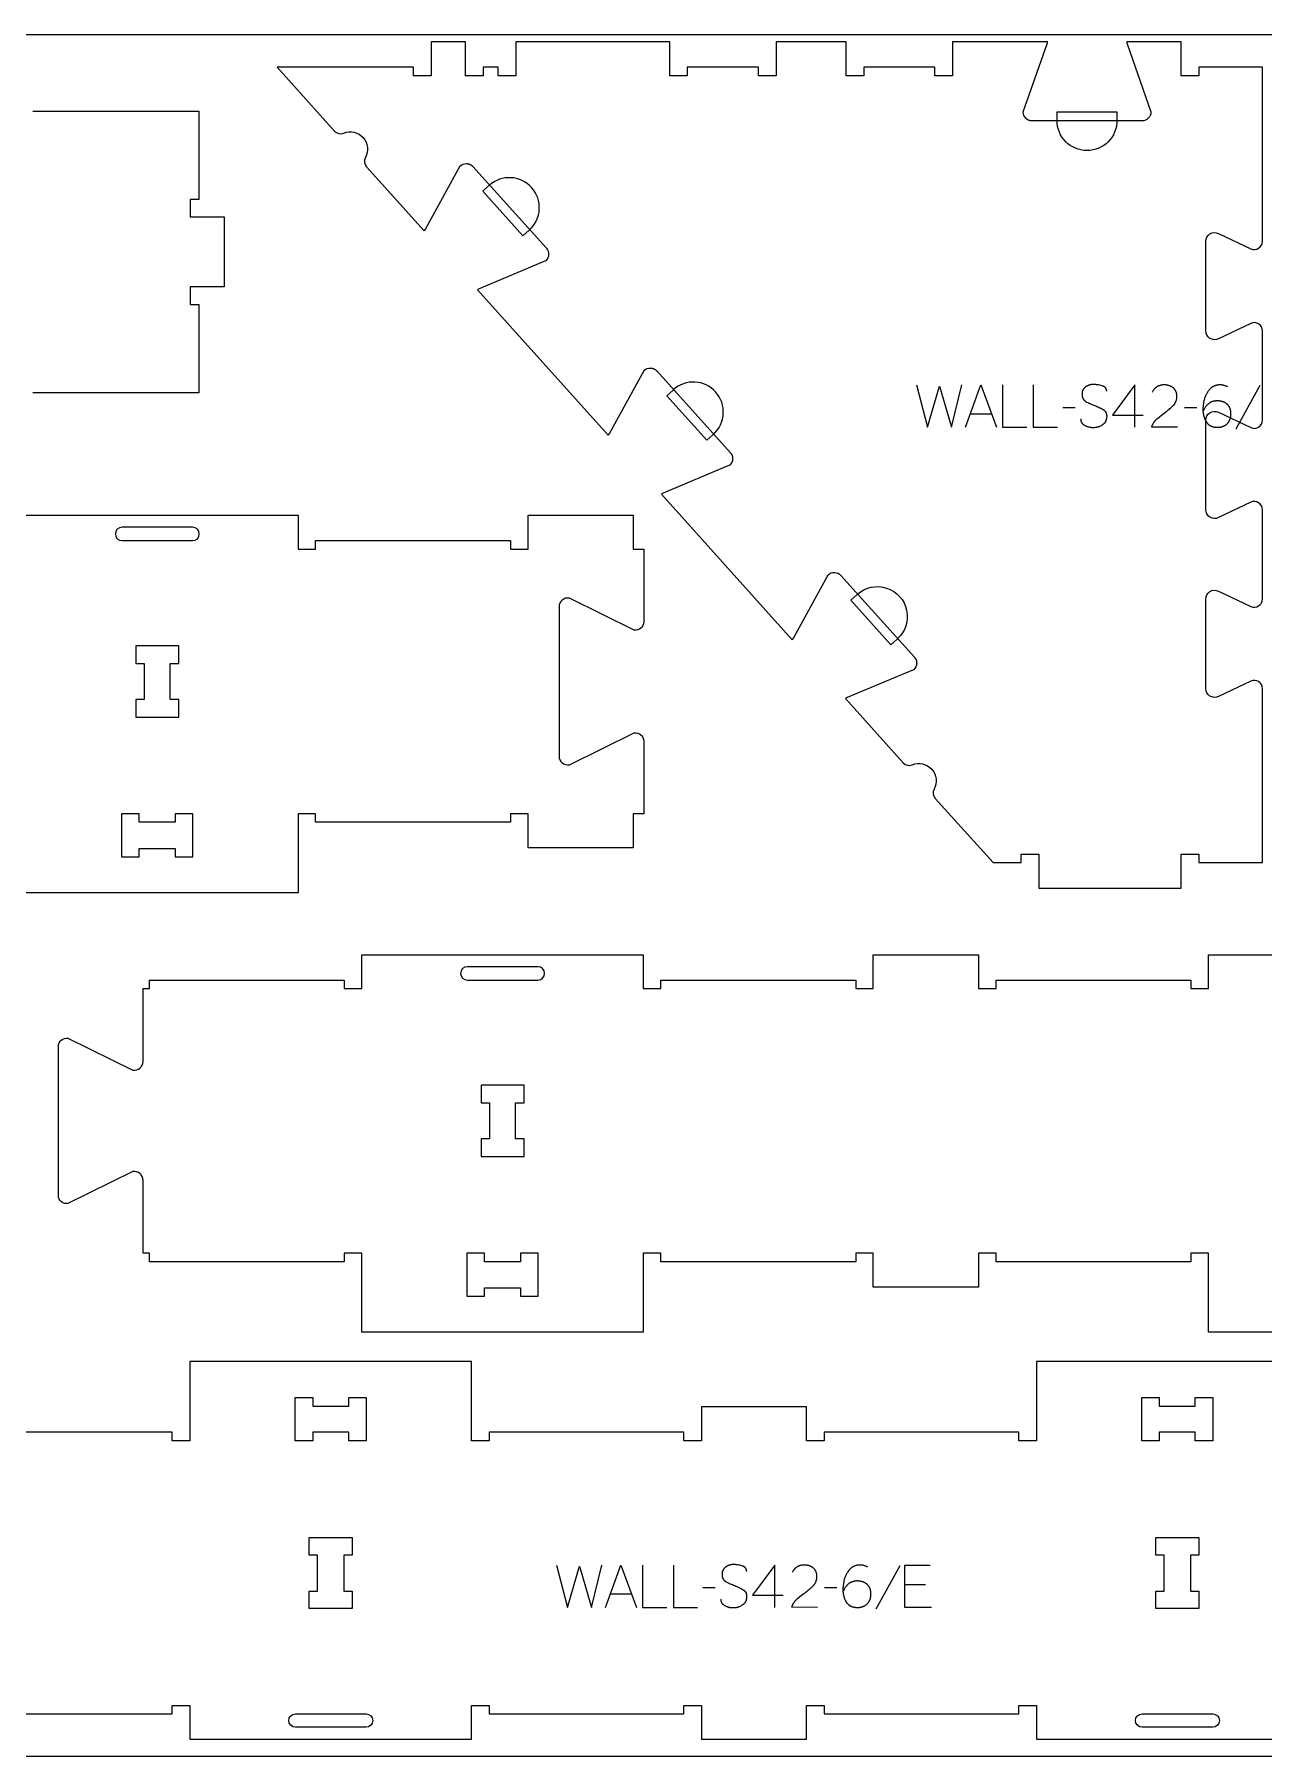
# Model space of a CAD drawing. Extents: x 0 to 4485, y 0 to 10771.
# Drawn here: x 833 to 1704, y 4349 to 5569 of the extents above; entities that cross this region are included whole.
import ezdxf

# ---------------------------------------------------------------- set-up
doc = ezdxf.new("R2010")
doc.units = 0
for name, color, linetype in [('0_SHEET_SPRUCEPLY_2440X122', 1, 'CONTINUOUS'), ('1_ANYTOOL_1MMDEEP_LABELS_S', 2, 'CONTINUOUS'), ('3_ANYTOOL_CUTTHROUGH_INSID', 4, 'CONTINUOUS'), ('4_ANYTOOL_CUTTHROUGH_OUTSI', 5, 'CONTINUOUS'), ('5_ANYTOOL_HALF_MILL_9MM_IN', 3, 'CONTINUOUS')]:
    doc.layers.add(name, color=color, linetype=linetype)

msp = doc.modelspace()

# ---------------------------------------------------------------- linework, layer by layer
at = {"layer": '0_SHEET_SPRUCEPLY_2440X122'}
msp.add_lwpolyline([(2737.9, 5569.4), (2737.9, 4349.4), (297.9, 4349.4), (297.9, 5569.4)], close=True, dxfattribs=at)
at = {"layer": '1_ANYTOOL_1MMDEEP_LABELS_S', "color": 2}
for points in [[(1458.5, 5321.1), (1466.2, 5291.1), (1474.7, 5320.2), (1483.2, 5291.1), (1490.7, 5321.1)], [(1493.2, 5291.1), (1504.1, 5321.1), (1515.2, 5291.1)], [(1519.5, 5321.1), (1519.5, 5291.1), (1536.6, 5291.1)], [(1541.3, 5321.1), (1541.3, 5291.1), (1558.4, 5291.1)], [(1593.3, 5316.6), (1593.3, 5316.7), (1593.3, 5316.8), (1593.3, 5316.9), (1593.3, 5317), (1593.2, 5317.1), (1593.2, 5317.2), (1593.2, 5317.3), (1593.2, 5317.4), (1593.2, 5317.4), (1593.2, 5317.5), (1593.2, 5317.6), (1593.1, 5317.7), (1593.1, 5317.8), (1593.1, 5317.9), (1593.1, 5317.9), (1593, 5318), (1593, 5318.1), (1593, 5318.2), (1593, 5318.2), (1592.9, 5318.3), (1592.9, 5318.4), (1592.8, 5318.5), (1592.8, 5318.5), (1592.8, 5318.6), (1592.7, 5318.7), (1592.7, 5318.7), (1592.6, 5318.8), (1592.6, 5318.9), (1592.6, 5318.9), (1592.5, 5319), (1592.5, 5319.1), (1592.4, 5319.1), (1592.3, 5319.2), (1592.3, 5319.3), (1592.2, 5319.3), (1592.2, 5319.4), (1592.1, 5319.4), (1592.1, 5319.5), (1592, 5319.5), (1591.9, 5319.6), (1591.9, 5319.6), (1591.8, 5319.7), (1591.7, 5319.7), (1591.7, 5319.8), (1591.6, 5319.8), (1591.5, 5319.9), (1591.4, 5319.9), (1591.4, 5320), (1591.3, 5320), (1591.2, 5320.1), (1591.1, 5320.1), (1590.9, 5320.2), (1590.8, 5320.3), (1590.6, 5320.3), (1590.4, 5320.4), (1590.2, 5320.5), (1590, 5320.5), (1589.2, 5320.8), (1588.4, 5320.9), (1587.6, 5321.1), (1586.8, 5321.2), (1586.4, 5321.3), (1586.1, 5321.3), (1585.7, 5321.4), (1585.3, 5321.4), (1585, 5321.4), (1584.6, 5321.5), (1584.2, 5321.5), (1583.9, 5321.5), (1583.7, 5321.5), (1583.5, 5321.5), (1583.3, 5321.5), (1583.1, 5321.5), (1582.9, 5321.4), (1582.7, 5321.4), (1582.5, 5321.4), (1582.4, 5321.4), (1582.2, 5321.3), (1582, 5321.3), (1581.8, 5321.3), (1581.6, 5321.2), (1581.5, 5321.2), (1581.3, 5321.1), (1581.1, 5321.1), (1580.9, 5321), (1580.7, 5321), (1580.6, 5320.9), (1580.4, 5320.8), (1580.2, 5320.8), (1580.1, 5320.7), (1579.9, 5320.6), (1579.7, 5320.5), (1579.6, 5320.5), (1579.4, 5320.4), (1579.2, 5320.3), (1579.1, 5320.2), (1578.9, 5320.1), (1578.7, 5320), (1578.6, 5319.9), (1578.4, 5319.8), (1578.3, 5319.7), (1578.1, 5319.5), (1578, 5319.4), (1577.8, 5319.3), (1577.7, 5319.2), (1577.6, 5319.1), (1577.4, 5318.9), (1577.3, 5318.8), (1577.2, 5318.6), (1577.1, 5318.5), (1577, 5318.4), (1576.9, 5318.2), (1576.8, 5318.1), (1576.7, 5317.9), (1576.6, 5317.8), (1576.5, 5317.6), (1576.4, 5317.4), (1576.3, 5317.3), (1576.3, 5317.1), (1576.2, 5316.9), (1576.1, 5316.8), (1576.1, 5316.6), (1576, 5316.4), (1576, 5316.2), (1575.9, 5316), (1575.9, 5315.9), (1575.9, 5315.7), (1575.8, 5315.5), (1575.8, 5315.3), (1575.8, 5315.1), (1575.8, 5314.9), (1575.8, 5314.7), (1575.8, 5314.5), (1575.8, 5314.2), (1575.8, 5314), (1575.8, 5313.8), (1575.8, 5313.6), (1575.9, 5313.4), (1575.9, 5313.2), (1575.9, 5313), (1576, 5312.8), (1576, 5312.6), (1576.1, 5312.5), (1576.1, 5312.3), (1576.2, 5312.1), (1576.2, 5312), (1576.3, 5311.9), (1576.3, 5311.9), (1576.3, 5311.8), (1576.4, 5311.7), (1576.4, 5311.6), (1576.5, 5311.5), (1576.5, 5311.5), (1576.5, 5311.4), (1576.6, 5311.3), (1576.6, 5311.2), (1576.7, 5311.1), (1576.7, 5311.1), (1576.8, 5311), (1576.8, 5310.9), (1576.9, 5310.8), (1576.9, 5310.8), (1577, 5310.7), (1577.1, 5310.6), (1577.1, 5310.6), (1577.2, 5310.5), (1577.2, 5310.4), (1577.3, 5310.4), (1577.4, 5310.3), (1577.5, 5310.2), (1577.7, 5310.1), (1577.8, 5309.9), (1578, 5309.8), (1578.1, 5309.7), (1578.3, 5309.6), (1578.4, 5309.5), (1578.6, 5309.4), (1579.3, 5309), (1580.1, 5308.6), (1580.8, 5308.3), (1581.6, 5307.9), (1582.4, 5307.6), (1583.1, 5307.2), (1584, 5306.9), (1584.8, 5306.6), (1585.6, 5306.3), (1586.4, 5305.9), (1587.2, 5305.6), (1588, 5305.2), (1588.7, 5304.9), (1589.4, 5304.5), (1590.1, 5304.1), (1590.8, 5303.7), (1591, 5303.5), (1591.2, 5303.4), (1591.3, 5303.3), (1591.4, 5303.3), (1591.5, 5303.2), (1591.5, 5303.1), (1591.6, 5303.1), (1591.7, 5303), (1591.7, 5302.9), (1591.8, 5302.9), (1591.9, 5302.8), (1591.9, 5302.7), (1592, 5302.7), (1592.1, 5302.6), (1592.1, 5302.5), (1592.2, 5302.5), (1592.2, 5302.4), (1592.3, 5302.3), (1592.3, 5302.2), (1592.4, 5302.2), (1592.4, 5302.1), (1592.5, 5302), (1592.5, 5301.9), (1592.6, 5301.8), (1592.6, 5301.8), (1592.7, 5301.7), (1592.7, 5301.6), (1592.7, 5301.5), (1592.8, 5301.4), (1592.8, 5301.3), (1592.9, 5301.3), (1592.9, 5301.2), (1592.9, 5301.1), (1592.9, 5301), (1593, 5300.9), (1593, 5300.8), (1593, 5300.7), (1593.1, 5300.5), (1593.1, 5300.3), (1593.2, 5300.1), (1593.2, 5299.9), (1593.2, 5299.7), (1593.2, 5299.5), (1593.3, 5299.3), (1593.3, 5299.1), (1593.3, 5298.9), (1593.3, 5298.7), (1593.2, 5298.4), (1593.2, 5298.2), (1593.2, 5298), (1593.2, 5297.7), (1593.2, 5297.5), (1593.1, 5297.3), (1593.1, 5297.1), (1593, 5296.9), (1593, 5296.7), (1592.9, 5296.5), (1592.9, 5296.3), (1592.8, 5296.1), (1592.7, 5295.9), (1592.6, 5295.7), (1592.6, 5295.5), (1592.5, 5295.3), (1592.4, 5295.1), (1592.3, 5295), (1592.2, 5294.8), (1592.1, 5294.6), (1592, 5294.5), (1591.9, 5294.3), (1591.7, 5294.1), (1591.6, 5294), (1591.5, 5293.8), (1591.3, 5293.7), (1591.2, 5293.5), (1591, 5293.4), (1590.9, 5293.3), (1590.7, 5293.1), (1590.6, 5293), (1590.4, 5292.9), (1590.2, 5292.8), (1590.1, 5292.7), (1589.7, 5292.4), (1589.3, 5292.2), (1589, 5292), (1588.6, 5291.9), (1588.2, 5291.7), (1587.8, 5291.5), (1587.7, 5291.5), (1587.5, 5291.4), (1587.3, 5291.3), (1587.1, 5291.3), (1586.9, 5291.2), (1586.7, 5291.2), (1586.5, 5291.1), (1586.3, 5291.1), (1586.1, 5291), (1585.9, 5291), (1585.7, 5291), (1585.5, 5290.9), (1585.3, 5290.9), (1585.1, 5290.9), (1584.7, 5290.8), (1584.3, 5290.8), (1583.9, 5290.8), (1583.5, 5290.8), (1583, 5290.8), (1582.6, 5290.8), (1582.2, 5290.9), (1581.8, 5290.9), (1581.5, 5291), (1581.1, 5291.1), (1580.7, 5291.2), (1580.3, 5291.3), (1579.9, 5291.4), (1579.6, 5291.5), (1579.2, 5291.6), (1578.9, 5291.8), (1578.5, 5292), (1578.1, 5292.1), (1577.8, 5292.3), (1577.6, 5292.4), (1577.5, 5292.5), (1577.3, 5292.6), (1577.2, 5292.8), (1577, 5292.9), (1576.9, 5293), (1576.7, 5293.1), (1576.6, 5293.2), (1576.5, 5293.3), (1576.4, 5293.5), (1576.2, 5293.6), (1576.1, 5293.7), (1576.1, 5293.8), (1576, 5293.9), (1576, 5293.9), (1575.9, 5294), (1575.9, 5294.1), (1575.8, 5294.2), (1575.8, 5294.2), (1575.7, 5294.3), (1575.7, 5294.4), (1575.7, 5294.4), (1575.6, 5294.5), (1575.6, 5294.6), (1575.5, 5294.7), (1575.5, 5294.7), (1575.5, 5294.8), (1575.4, 5294.9), (1575.4, 5295), (1575.4, 5295.1), (1575.4, 5295.1), (1575.3, 5295.2), (1575.3, 5295.4), (1575.2, 5295.6), (1575.2, 5295.7), (1575.2, 5295.9), (1575.1, 5296.1), (1575.1, 5296.3), (1575.1, 5296.4), (1575.1, 5296.6), (1575.1, 5296.8), (1575.1, 5297)], [(1613.3, 5291.1), (1613.3, 5321.2), (1597.3, 5299.8)], [(1643.5, 5291.2), (1625.2, 5291.2), (1625.3, 5291.7), (1625.4, 5291.9), (1625.5, 5292.1), (1625.6, 5292.3), (1625.7, 5292.6), (1625.8, 5292.8), (1625.9, 5293), (1626, 5293.2), (1626.1, 5293.4), (1626.2, 5293.6), (1626.3, 5293.8), (1626.4, 5294), (1626.5, 5294.2), (1626.6, 5294.4), (1626.8, 5294.6), (1626.9, 5294.8), (1627, 5295), (1627.2, 5295.2), (1627.3, 5295.4), (1627.4, 5295.5), (1627.6, 5295.7), (1627.7, 5295.9), (1627.9, 5296.1), (1628.1, 5296.2), (1628.2, 5296.4), (1628.4, 5296.6), (1628.5, 5296.7), (1628.7, 5296.9), (1628.9, 5297.1), (1629.3, 5297.4), (1630.7, 5298.6), (1632.2, 5299.8), (1633.7, 5300.9), (1635.3, 5302.1), (1636, 5302.6), (1636.7, 5303.2), (1637.5, 5303.8), (1638.1, 5304.4), (1638.8, 5305), (1639.4, 5305.6), (1640.1, 5306.2), (1640.7, 5306.8), (1640.8, 5306.9), (1641, 5307.1), (1641.1, 5307.3), (1641.2, 5307.4), (1641.4, 5307.6), (1641.5, 5307.8), (1641.6, 5307.9), (1641.7, 5308.1), (1641.8, 5308.3), (1641.9, 5308.4), (1642, 5308.6), (1642.1, 5308.8), (1642.2, 5309), (1642.3, 5309.2), (1642.4, 5309.4), (1642.4, 5309.6), (1642.5, 5309.7), (1642.6, 5309.9), (1642.6, 5310.1), (1642.7, 5310.3), (1642.8, 5310.5), (1642.8, 5310.7), (1642.8, 5310.9), (1642.9, 5311.2), (1642.9, 5311.4), (1642.9, 5311.6), (1643, 5311.8), (1643, 5312), (1643, 5312.2), (1643, 5312.5), (1643, 5312.7), (1643, 5312.9), (1643, 5313.2), (1643, 5313.4), (1643, 5313.6), (1643, 5313.9), (1643, 5314.1), (1642.9, 5314.4), (1642.9, 5314.6), (1642.9, 5314.8), (1642.8, 5315), (1642.8, 5315.2), (1642.7, 5315.4), (1642.7, 5315.7), (1642.6, 5315.9), (1642.5, 5316.1), (1642.5, 5316.3), (1642.4, 5316.5), (1642.3, 5316.6), (1642.2, 5316.8), (1642.1, 5317), (1642, 5317.2), (1641.9, 5317.4), (1641.8, 5317.5), (1641.7, 5317.7), (1641.6, 5317.9), (1641.5, 5318), (1641.4, 5318.2), (1641.2, 5318.3), (1641.1, 5318.5), (1641, 5318.6), (1640.8, 5318.8), (1640.7, 5318.9), (1640.5, 5319), (1640.3, 5319.2), (1640.2, 5319.3), (1640, 5319.4), (1639.8, 5319.5), (1639.7, 5319.6), (1639.5, 5319.7), (1639.3, 5319.9), (1639.2, 5320), (1639, 5320.1), (1638.8, 5320.1), (1638.6, 5320.2), (1638.4, 5320.3), (1638.2, 5320.4), (1638, 5320.5), (1637.8, 5320.5), (1637.6, 5320.6), (1637.4, 5320.7), (1637.2, 5320.7), (1637, 5320.8), (1636.8, 5320.8), (1636.6, 5320.9), (1636.4, 5320.9), (1636.2, 5321), (1636, 5321), (1635.7, 5321), (1635.5, 5321.1), (1635.3, 5321.1), (1635.1, 5321.1), (1634.8, 5321.1), (1634.6, 5321.1), (1634.1, 5321.1), (1633.7, 5321.1), (1633.4, 5321.1), (1633, 5321.1), (1632.7, 5321.1), (1632.3, 5321), (1632, 5321), (1631.7, 5320.9), (1631.4, 5320.8), (1631.1, 5320.7), (1630.9, 5320.7), (1630.7, 5320.6), (1630.6, 5320.6), (1630.4, 5320.5), (1630.3, 5320.5), (1630.1, 5320.4), (1630, 5320.4), (1629.9, 5320.3), (1629.7, 5320.2), (1629.6, 5320.2), (1629.4, 5320.1), (1629.3, 5320), (1629.2, 5319.9), (1629, 5319.9), (1628.9, 5319.8), (1628.8, 5319.7), (1628.6, 5319.6), (1628.5, 5319.5), (1628.4, 5319.4), (1628.3, 5319.3), (1628.1, 5319.2), (1628, 5319.1), (1627.9, 5319), (1627.8, 5318.9), (1627.7, 5318.8), (1627.6, 5318.7), (1627.5, 5318.6), (1627.3, 5318.5), (1627.2, 5318.4), (1627.1, 5318.3), (1627, 5318.1), (1626.9, 5318), (1626.7, 5317.8), (1626.5, 5317.5), (1626.3, 5317.2), (1626.1, 5316.9), (1626, 5316.7), (1625.8, 5316.3), (1625.6, 5316)], [(1679.1, 5319.7), (1678.7, 5319.9), (1678.4, 5320), (1678.1, 5320.2), (1677.7, 5320.3), (1677.4, 5320.4), (1677, 5320.6), (1676.7, 5320.7), (1676.3, 5320.8), (1676, 5320.9), (1675.6, 5320.9), (1675.3, 5321), (1674.9, 5321), (1674.6, 5321.1), (1674.2, 5321.1), (1673.9, 5321.1), (1673.5, 5321.1), (1673.2, 5321.1), (1672.9, 5321.1), (1672.6, 5321.1), (1672.3, 5321.1), (1672, 5321), (1671.7, 5321), (1671.4, 5320.9), (1671.1, 5320.9), (1670.8, 5320.8), (1670.5, 5320.7), (1670.2, 5320.6), (1670, 5320.6), (1669.7, 5320.5), (1669.4, 5320.3), (1669.2, 5320.2), (1668.9, 5320.1), (1668.7, 5320), (1668.4, 5319.8), (1668.2, 5319.7), (1667.9, 5319.5), (1667.7, 5319.4), (1667.5, 5319.2), (1667.3, 5319), (1667, 5318.8), (1666.8, 5318.6), (1666.6, 5318.4), (1666.4, 5318.2), (1666.2, 5318), (1666, 5317.7), (1665.8, 5317.5), (1665.6, 5317.3), (1665.4, 5317), (1665, 5316.5), (1664.7, 5316), (1664.4, 5315.4), (1664.1, 5314.9), (1663.8, 5314.4), (1663.5, 5313.8), (1663.3, 5313.3), (1663, 5312.7), (1662.8, 5312.2), (1662.6, 5311.6), (1662.5, 5311.1), (1662.3, 5310.5), (1662.2, 5309.9), (1662.1, 5309.4), (1662, 5308.8), (1661.9, 5308.2), (1661.7, 5306.4), (1661.6, 5306.1), (1661.6, 5305.8), (1661.6, 5305.5), (1661.5, 5305.2), (1661.5, 5304.4), (1661.5, 5303.6), (1661.5, 5303), (1661.5, 5302.4), (1661.6, 5301.8), (1661.6, 5301.2), (1661.7, 5300.6), (1661.8, 5300.1), (1661.9, 5299.8), (1662, 5299.5), (1662, 5299.3), (1662.1, 5299), (1662.2, 5298.7), (1662.3, 5298.4), (1662.3, 5298.2), (1662.4, 5297.9), (1662.5, 5297.7), (1662.6, 5297.4), (1662.7, 5297.1), (1662.8, 5296.9), (1663, 5296.6), (1663.1, 5296.4), (1663.2, 5296.1), (1663.3, 5295.9), (1663.5, 5295.6), (1663.6, 5295.4), (1663.7, 5295.2), (1663.9, 5294.9), (1664, 5294.7), (1664.2, 5294.5), (1664.4, 5294.3), (1664.5, 5294), (1664.6, 5293.9), (1664.7, 5293.8), (1664.8, 5293.7), (1664.9, 5293.6), (1665, 5293.5), (1665.1, 5293.5), (1665.2, 5293.4), (1665.3, 5293.3), (1665.4, 5293.2), (1665.5, 5293.1), (1665.6, 5293), (1665.7, 5292.9), (1665.8, 5292.8), (1665.9, 5292.8), (1666, 5292.7), (1666.1, 5292.6), (1666.2, 5292.5), (1666.3, 5292.5), (1666.4, 5292.4), (1666.6, 5292.3), (1666.8, 5292.2), (1667, 5292.1), (1667.3, 5292), (1667.6, 5291.9), (1667.8, 5291.8), (1668.1, 5291.7), (1668.4, 5291.6), (1668.6, 5291.5), (1668.9, 5291.4), (1669.2, 5291.4), (1669.5, 5291.3), (1669.8, 5291.3), (1670.1, 5291.2), (1670.5, 5291.2), (1670.8, 5291.2), (1671.1, 5291.2), (1671.4, 5291.1), (1671.8, 5291.1), (1672.1, 5291.1), (1672.3, 5291.1), (1672.6, 5291.2), (1672.9, 5291.2), (1673.1, 5291.2), (1673.4, 5291.2), (1673.6, 5291.3), (1673.9, 5291.3), (1674.1, 5291.3), (1674.3, 5291.4), (1674.6, 5291.4), (1674.8, 5291.5), (1675, 5291.6), (1675.3, 5291.6), (1675.5, 5291.7), (1675.7, 5291.8), (1675.9, 5291.9), (1676.1, 5292), (1676.4, 5292.1), (1676.6, 5292.2), (1676.8, 5292.3), (1677, 5292.4), (1677.2, 5292.5), (1677.3, 5292.6), (1677.5, 5292.7), (1677.7, 5292.9), (1677.9, 5293), (1678.1, 5293.1), (1678.2, 5293.3), (1678.4, 5293.4), (1678.6, 5293.6), (1678.8, 5293.8), (1678.9, 5293.9), (1679.1, 5294.1), (1679.2, 5294.3), (1679.4, 5294.4), (1679.5, 5294.6), (1679.6, 5294.8), (1679.8, 5295), (1679.9, 5295.2), (1680, 5295.4), (1680.1, 5295.5), (1680.2, 5295.7), (1680.3, 5295.9), (1680.4, 5296.2), (1680.5, 5296.4), (1680.6, 5296.6), (1680.7, 5296.8), (1680.8, 5297), (1680.8, 5297.2), (1680.9, 5297.4), (1681, 5297.7), (1681, 5297.9), (1681.1, 5298.1), (1681.1, 5298.4), (1681.2, 5298.6), (1681.2, 5298.9), (1681.3, 5299.1), (1681.3, 5299.4), (1681.3, 5299.6), (1681.3, 5299.9), (1681.3, 5300.1), (1681.3, 5300.4), (1681.3, 5300.7), (1681.3, 5300.9), (1681.3, 5301.2), (1681.3, 5301.5), (1681.3, 5301.7), (1681.3, 5302), (1681.3, 5302.2), (1681.2, 5302.5), (1681.2, 5302.7), (1681.1, 5303), (1681.1, 5303.2), (1681, 5303.4), (1681, 5303.7), (1680.9, 5303.9), (1680.8, 5304.1), (1680.8, 5304.3), (1680.7, 5304.5), (1680.6, 5304.7), (1680.5, 5304.9), (1680.4, 5305.1), (1680.3, 5305.3), (1680.2, 5305.5), (1680.1, 5305.7), (1680, 5305.9), (1679.8, 5306.1), (1679.7, 5306.3), (1679.6, 5306.5), (1679.5, 5306.6), (1679.3, 5306.8), (1679.2, 5307), (1679, 5307.1), (1678.9, 5307.3), (1678.7, 5307.4), (1678.5, 5307.6), (1678.3, 5307.7), (1678.2, 5307.9), (1678, 5308), (1677.8, 5308.1), (1677.6, 5308.2), (1677.4, 5308.4), (1677.3, 5308.5), (1677.1, 5308.6), (1676.9, 5308.7), (1676.7, 5308.8), (1676.5, 5308.9), (1676.3, 5309), (1676.1, 5309.1), (1675.8, 5309.1), (1675.6, 5309.2), (1675.4, 5309.3), (1675.2, 5309.4), (1675, 5309.4), (1674.7, 5309.5), (1674.5, 5309.5), (1674.3, 5309.6), (1674, 5309.6), (1673.8, 5309.7), (1673.5, 5309.7), (1673.3, 5309.7), (1673, 5309.8), (1672.8, 5309.8), (1672.5, 5309.8), (1672.3, 5309.8), (1672, 5309.8), (1671.7, 5309.8), (1671.3, 5309.8), (1670.8, 5309.8), (1670.6, 5309.8), (1670.4, 5309.8), (1670.1, 5309.7), (1669.9, 5309.7), (1669.7, 5309.7), (1669.5, 5309.6), (1669.3, 5309.6), (1669.1, 5309.6), (1668.9, 5309.5), (1668.7, 5309.5), (1668.5, 5309.4), (1668.3, 5309.3), (1668.1, 5309.3), (1667.9, 5309.2), (1667.7, 5309.1), (1667.5, 5309.1), (1667.4, 5309), (1667.2, 5308.9), (1667, 5308.8), (1666.8, 5308.7), (1666.7, 5308.6), (1666.5, 5308.5), (1666.3, 5308.4), (1666.2, 5308.3), (1666, 5308.2), (1665.9, 5308.1), (1665.7, 5308), (1665.6, 5307.9), (1665.4, 5307.8), (1665.3, 5307.6), (1665.1, 5307.5), (1665, 5307.4), (1664.7, 5307.1), (1664.4, 5306.8), (1664.1, 5306.5), (1663.9, 5306.2), (1663.6, 5305.9), (1663.4, 5305.5), (1663.1, 5305.2), (1662.9, 5304.8), (1662.6, 5304.4), (1662.4, 5304), (1662.2, 5303.6), (1662, 5303.2), (1661.8, 5302.8), (1661.5, 5302.3)], [(1701.9, 5320.7), (1684.7, 5289.9)], [(1496.7, 5300.7), (1511.6, 5300.7)], [(1571, 5305), (1562.2, 5304.9)], [(1597.3, 5299.8), (1619.1, 5299.8)], [(1657.2, 5305), (1648.4, 5304.9)], [(1203.4, 4485.1), (1211.1, 4455.1), (1219.6, 4484.2), (1228.1, 4455.1), (1235.6, 4485.1)], [(1238.1, 4455.1), (1249, 4485.1), (1260.1, 4455.1)], [(1264.4, 4485.1), (1264.4, 4455.1), (1281.5, 4455.1)], [(1286.2, 4485.1), (1286.2, 4455.1), (1303.3, 4455.1)], [(1338.2, 4480.5), (1338.2, 4480.7), (1338.2, 4480.8), (1338.2, 4480.9), (1338.1, 4481), (1338.1, 4481), (1338.1, 4481.1), (1338.1, 4481.2), (1338.1, 4481.3), (1338.1, 4481.4), (1338.1, 4481.5), (1338, 4481.6), (1338, 4481.6), (1338, 4481.7), (1338, 4481.8), (1338, 4481.9), (1337.9, 4482), (1337.9, 4482), (1337.9, 4482.1), (1337.8, 4482.2), (1337.8, 4482.3), (1337.8, 4482.3), (1337.7, 4482.4), (1337.7, 4482.5), (1337.7, 4482.5), (1337.6, 4482.6), (1337.6, 4482.7), (1337.5, 4482.8), (1337.5, 4482.8), (1337.4, 4482.9), (1337.4, 4482.9), (1337.3, 4483), (1337.3, 4483.1), (1337.2, 4483.1), (1337.2, 4483.2), (1337.1, 4483.2), (1337.1, 4483.3), (1337, 4483.4), (1336.9, 4483.4), (1336.9, 4483.5), (1336.8, 4483.5), (1336.8, 4483.6), (1336.7, 4483.6), (1336.6, 4483.7), (1336.5, 4483.7), (1336.5, 4483.8), (1336.4, 4483.8), (1336.3, 4483.9), (1336.2, 4483.9), (1336.2, 4484), (1336.1, 4484), (1336, 4484), (1335.8, 4484.1), (1335.7, 4484.2), (1335.5, 4484.3), (1335.3, 4484.4), (1335.1, 4484.4), (1334.9, 4484.5), (1334.1, 4484.7), (1333.3, 4484.9), (1332.5, 4485.1), (1331.7, 4485.2), (1331.3, 4485.2), (1331, 4485.3), (1330.6, 4485.3), (1330.2, 4485.4), (1329.9, 4485.4), (1329.5, 4485.4), (1329.1, 4485.4), (1328.8, 4485.4), (1328.6, 4485.4), (1328.4, 4485.4), (1328.2, 4485.4), (1328, 4485.4), (1327.8, 4485.4), (1327.6, 4485.4), (1327.4, 4485.3), (1327.3, 4485.3), (1327.1, 4485.3), (1326.9, 4485.2), (1326.7, 4485.2), (1326.5, 4485.2), (1326.3, 4485.1), (1326.2, 4485.1), (1326, 4485), (1325.8, 4485), (1325.6, 4484.9), (1325.5, 4484.8), (1325.3, 4484.8), (1325.1, 4484.7), (1324.9, 4484.6), (1324.8, 4484.6), (1324.6, 4484.5), (1324.4, 4484.4), (1324.3, 4484.3), (1324.1, 4484.2), (1324, 4484.1), (1323.8, 4484), (1323.6, 4483.9), (1323.5, 4483.8), (1323.3, 4483.7), (1323.2, 4483.6), (1323, 4483.5), (1322.9, 4483.4), (1322.7, 4483.2), (1322.6, 4483.1), (1322.4, 4483), (1322.3, 4482.9), (1322.2, 4482.7), (1322.1, 4482.6), (1322, 4482.5), (1321.9, 4482.3), (1321.7, 4482.2), (1321.6, 4482), (1321.6, 4481.9), (1321.5, 4481.7), (1321.4, 4481.5), (1321.3, 4481.4), (1321.2, 4481.2), (1321.2, 4481.1), (1321.1, 4480.9), (1321, 4480.7), (1321, 4480.5), (1320.9, 4480.4), (1320.9, 4480.2), (1320.8, 4480), (1320.8, 4479.8), (1320.8, 4479.6), (1320.7, 4479.4), (1320.7, 4479.2), (1320.7, 4479), (1320.7, 4478.8), (1320.7, 4478.6), (1320.7, 4478.4), (1320.7, 4478.2), (1320.7, 4478), (1320.7, 4477.8), (1320.7, 4477.6), (1320.7, 4477.4), (1320.8, 4477.2), (1320.8, 4477), (1320.9, 4476.8), (1320.9, 4476.6), (1321, 4476.4), (1321, 4476.2), (1321.1, 4476.1), (1321.1, 4476), (1321.1, 4475.9), (1321.2, 4475.8), (1321.2, 4475.7), (1321.3, 4475.6), (1321.3, 4475.6), (1321.3, 4475.5), (1321.4, 4475.4), (1321.4, 4475.3), (1321.5, 4475.2), (1321.5, 4475.2), (1321.6, 4475.1), (1321.6, 4475), (1321.7, 4474.9), (1321.7, 4474.9), (1321.8, 4474.8), (1321.8, 4474.7), (1321.9, 4474.6), (1322, 4474.6), (1322, 4474.5), (1322.1, 4474.4), (1322.1, 4474.4), (1322.2, 4474.3), (1322.3, 4474.2), (1322.4, 4474.1), (1322.5, 4474), (1322.7, 4473.9), (1322.8, 4473.8), (1323, 4473.6), (1323.2, 4473.5), (1323.3, 4473.4), (1323.5, 4473.3), (1324.2, 4472.9), (1325, 4472.6), (1325.7, 4472.2), (1326.5, 4471.8), (1327.2, 4471.5), (1328, 4471.2), (1328.8, 4470.8), (1329.7, 4470.5), (1330.5, 4470.2), (1331.3, 4469.9), (1332.1, 4469.5), (1332.9, 4469.2), (1333.6, 4468.8), (1334.3, 4468.4), (1335, 4468), (1335.7, 4467.6), (1335.9, 4467.5), (1336, 4467.4), (1336.2, 4467.3), (1336.3, 4467.2), (1336.3, 4467.1), (1336.4, 4467.1), (1336.5, 4467), (1336.6, 4466.9), (1336.6, 4466.9), (1336.7, 4466.8), (1336.8, 4466.7), (1336.8, 4466.7), (1336.9, 4466.6), (1336.9, 4466.5), (1337, 4466.5), (1337.1, 4466.4), (1337.1, 4466.3), (1337.2, 4466.2), (1337.2, 4466.2), (1337.3, 4466.1), (1337.3, 4466), (1337.4, 4465.9), (1337.4, 4465.9), (1337.5, 4465.8), (1337.5, 4465.7), (1337.6, 4465.6), (1337.6, 4465.5), (1337.6, 4465.5), (1337.7, 4465.4), (1337.7, 4465.3), (1337.7, 4465.2), (1337.8, 4465.1), (1337.8, 4465), (1337.8, 4464.9), (1337.9, 4464.8), (1337.9, 4464.8), (1337.9, 4464.7), (1338, 4464.5), (1338, 4464.3), (1338.1, 4464.1), (1338.1, 4463.9), (1338.1, 4463.7), (1338.1, 4463.5), (1338.1, 4463.3), (1338.1, 4463), (1338.2, 4462.8), (1338.1, 4462.6), (1338.1, 4462.4), (1338.1, 4462.1), (1338.1, 4461.9), (1338.1, 4461.7), (1338, 4461.5), (1338, 4461.2), (1338, 4461), (1337.9, 4460.8), (1337.9, 4460.6), (1337.8, 4460.4), (1337.7, 4460.2), (1337.7, 4460), (1337.6, 4459.8), (1337.5, 4459.6), (1337.5, 4459.4), (1337.4, 4459.3), (1337.3, 4459.1), (1337.2, 4458.9), (1337.1, 4458.7), (1337, 4458.6), (1336.9, 4458.4), (1336.7, 4458.2), (1336.6, 4458.1), (1336.5, 4457.9), (1336.4, 4457.8), (1336.2, 4457.6), (1336.1, 4457.5), (1335.9, 4457.3), (1335.8, 4457.2), (1335.6, 4457.1), (1335.5, 4457), (1335.3, 4456.8), (1335.1, 4456.7), (1334.9, 4456.6), (1334.6, 4456.4), (1334.2, 4456.2), (1333.9, 4456), (1333.5, 4455.8), (1333.1, 4455.6), (1332.7, 4455.5), (1332.5, 4455.4), (1332.4, 4455.3), (1332.2, 4455.3), (1332, 4455.2), (1331.8, 4455.2), (1331.6, 4455.1), (1331.4, 4455.1), (1331.2, 4455), (1331, 4455), (1330.8, 4454.9), (1330.6, 4454.9), (1330.4, 4454.9), (1330.2, 4454.8), (1330, 4454.8), (1329.6, 4454.8), (1329.2, 4454.7), (1328.8, 4454.7), (1328.3, 4454.7), (1327.9, 4454.7), (1327.5, 4454.8), (1327.1, 4454.8), (1326.7, 4454.9), (1326.3, 4454.9), (1326, 4455), (1325.6, 4455.1), (1325.2, 4455.2), (1324.8, 4455.3), (1324.5, 4455.4), (1324.1, 4455.6), (1323.7, 4455.7), (1323.4, 4455.9), (1323, 4456.1), (1322.7, 4456.3), (1322.5, 4456.4), (1322.4, 4456.5), (1322.2, 4456.6), (1322, 4456.7), (1321.9, 4456.8), (1321.8, 4456.9), (1321.6, 4457), (1321.5, 4457.2), (1321.4, 4457.3), (1321.2, 4457.4), (1321.1, 4457.5), (1321, 4457.7), (1321, 4457.7), (1320.9, 4457.8), (1320.9, 4457.9), (1320.8, 4458), (1320.8, 4458), (1320.7, 4458.1), (1320.7, 4458.2), (1320.6, 4458.2), (1320.6, 4458.3), (1320.6, 4458.4), (1320.5, 4458.5), (1320.5, 4458.5), (1320.4, 4458.6), (1320.4, 4458.7), (1320.4, 4458.8), (1320.3, 4458.8), (1320.3, 4458.9), (1320.3, 4459), (1320.2, 4459.1), (1320.2, 4459.2), (1320.2, 4459.3), (1320.1, 4459.5), (1320.1, 4459.7), (1320, 4459.8), (1320, 4460), (1320, 4460.2), (1320, 4460.4), (1320, 4460.6), (1320, 4460.8), (1319.9, 4460.9)], [(1358.2, 4455.1), (1358.2, 4485.1), (1342.2, 4463.7)], [(1388.4, 4455.1), (1370.1, 4455.2), (1370.2, 4455.6), (1370.3, 4455.8), (1370.4, 4456.1), (1370.5, 4456.3), (1370.6, 4456.5), (1370.7, 4456.7), (1370.8, 4456.9), (1370.9, 4457.1), (1371, 4457.3), (1371.1, 4457.6), (1371.2, 4457.8), (1371.3, 4458), (1371.4, 4458.2), (1371.5, 4458.3), (1371.7, 4458.5), (1371.8, 4458.7), (1371.9, 4458.9), (1372.1, 4459.1), (1372.2, 4459.3), (1372.3, 4459.5), (1372.5, 4459.7), (1372.6, 4459.8), (1372.8, 4460), (1372.9, 4460.2), (1373.1, 4460.3), (1373.3, 4460.5), (1373.4, 4460.7), (1373.6, 4460.8), (1373.8, 4461), (1374.1, 4461.3), (1375.6, 4462.5), (1377.1, 4463.7), (1378.6, 4464.9), (1380.1, 4466), (1380.9, 4466.6), (1381.6, 4467.1), (1382.3, 4467.7), (1383, 4468.3), (1383.7, 4468.9), (1384.3, 4469.5), (1385, 4470.1), (1385.6, 4470.7), (1385.7, 4470.9), (1385.8, 4471), (1386, 4471.2), (1386.1, 4471.4), (1386.2, 4471.5), (1386.4, 4471.7), (1386.5, 4471.9), (1386.6, 4472), (1386.7, 4472.2), (1386.8, 4472.4), (1386.9, 4472.6), (1387, 4472.7), (1387.1, 4472.9), (1387.2, 4473.1), (1387.3, 4473.3), (1387.3, 4473.5), (1387.4, 4473.7), (1387.5, 4473.9), (1387.5, 4474.1), (1387.6, 4474.3), (1387.6, 4474.5), (1387.7, 4474.7), (1387.7, 4474.9), (1387.8, 4475.1), (1387.8, 4475.3), (1387.8, 4475.5), (1387.9, 4475.7), (1387.9, 4476), (1387.9, 4476.2), (1387.9, 4476.4), (1387.9, 4476.6), (1387.9, 4476.8), (1387.9, 4477.1), (1387.9, 4477.3), (1387.9, 4477.6), (1387.9, 4477.8), (1387.9, 4478.1), (1387.8, 4478.3), (1387.8, 4478.5), (1387.8, 4478.7), (1387.7, 4479), (1387.7, 4479.2), (1387.6, 4479.4), (1387.6, 4479.6), (1387.5, 4479.8), (1387.4, 4480), (1387.4, 4480.2), (1387.3, 4480.4), (1387.2, 4480.6), (1387.1, 4480.8), (1387, 4481), (1386.9, 4481.1), (1386.8, 4481.3), (1386.7, 4481.5), (1386.6, 4481.6), (1386.5, 4481.8), (1386.4, 4482), (1386.3, 4482.1), (1386.1, 4482.3), (1386, 4482.4), (1385.8, 4482.6), (1385.7, 4482.7), (1385.5, 4482.8), (1385.4, 4483), (1385.2, 4483.1), (1385.1, 4483.2), (1384.9, 4483.4), (1384.7, 4483.5), (1384.6, 4483.6), (1384.4, 4483.7), (1384.2, 4483.8), (1384, 4483.9), (1383.9, 4484), (1383.7, 4484.1), (1383.5, 4484.2), (1383.3, 4484.3), (1383.1, 4484.3), (1382.9, 4484.4), (1382.7, 4484.5), (1382.5, 4484.6), (1382.3, 4484.6), (1382.1, 4484.7), (1381.9, 4484.7), (1381.7, 4484.8), (1381.5, 4484.8), (1381.3, 4484.9), (1381.1, 4484.9), (1380.9, 4484.9), (1380.6, 4485), (1380.4, 4485), (1380.2, 4485), (1379.9, 4485), (1379.7, 4485.1), (1379.5, 4485.1), (1379, 4485.1), (1378.6, 4485.1), (1378.3, 4485.1), (1377.9, 4485), (1377.6, 4485), (1377.2, 4485), (1376.9, 4484.9), (1376.6, 4484.8), (1376.3, 4484.8), (1375.9, 4484.7), (1375.8, 4484.6), (1375.6, 4484.6), (1375.5, 4484.5), (1375.3, 4484.5), (1375.2, 4484.4), (1375, 4484.4), (1374.9, 4484.3), (1374.8, 4484.2), (1374.6, 4484.2), (1374.5, 4484.1), (1374.3, 4484), (1374.2, 4484), (1374.1, 4483.9), (1373.9, 4483.8), (1373.8, 4483.7), (1373.7, 4483.6), (1373.5, 4483.6), (1373.4, 4483.5), (1373.3, 4483.4), (1373.2, 4483.3), (1373, 4483.2), (1372.9, 4483.1), (1372.8, 4483), (1372.7, 4482.9), (1372.6, 4482.8), (1372.5, 4482.7), (1372.3, 4482.6), (1372.2, 4482.4), (1372.1, 4482.3), (1372, 4482.2), (1371.9, 4482.1), (1371.8, 4482), (1371.6, 4481.7), (1371.4, 4481.4), (1371.2, 4481.2), (1371, 4480.9), (1370.9, 4480.6), (1370.7, 4480.3), (1370.5, 4480)], [(1424, 4483.6), (1423.6, 4483.8), (1423.3, 4484), (1422.9, 4484.1), (1422.6, 4484.3), (1422.3, 4484.4), (1421.9, 4484.5), (1421.6, 4484.6), (1421.2, 4484.7), (1420.9, 4484.8), (1420.5, 4484.9), (1420.2, 4484.9), (1419.8, 4485), (1419.5, 4485), (1419.1, 4485.1), (1418.8, 4485.1), (1418.4, 4485.1), (1418.1, 4485.1), (1417.8, 4485.1), (1417.5, 4485), (1417.1, 4485), (1416.8, 4485), (1416.6, 4484.9), (1416.3, 4484.9), (1416, 4484.8), (1415.7, 4484.7), (1415.4, 4484.7), (1415.1, 4484.6), (1414.9, 4484.5), (1414.6, 4484.4), (1414.3, 4484.3), (1414.1, 4484.2), (1413.8, 4484), (1413.6, 4483.9), (1413.3, 4483.8), (1413.1, 4483.6), (1412.8, 4483.5), (1412.6, 4483.3), (1412.4, 4483.1), (1412.1, 4482.9), (1411.9, 4482.8), (1411.7, 4482.6), (1411.5, 4482.3), (1411.3, 4482.1), (1411.1, 4481.9), (1410.9, 4481.7), (1410.7, 4481.4), (1410.5, 4481.2), (1410.3, 4480.9), (1409.9, 4480.4), (1409.6, 4479.9), (1409.3, 4479.4), (1408.9, 4478.8), (1408.7, 4478.3), (1408.4, 4477.8), (1408.1, 4477.2), (1407.9, 4476.7), (1407.7, 4476.1), (1407.5, 4475.6), (1407.3, 4475), (1407.2, 4474.4), (1407.1, 4473.9), (1406.9, 4473.3), (1406.9, 4472.7), (1406.8, 4472.1), (1406.5, 4470.3), (1406.5, 4470.1), (1406.5, 4469.8), (1406.5, 4469.4), (1406.4, 4469.1), (1406.4, 4468.3), (1406.4, 4467.5), (1406.4, 4466.9), (1406.4, 4466.3), (1406.5, 4465.7), (1406.5, 4465.1), (1406.6, 4464.6), (1406.7, 4464), (1406.8, 4463.7), (1406.8, 4463.5), (1406.9, 4463.2), (1407, 4462.9), (1407.1, 4462.7), (1407.1, 4462.4), (1407.2, 4462.1), (1407.3, 4461.9), (1407.4, 4461.6), (1407.5, 4461.3), (1407.6, 4461.1), (1407.7, 4460.8), (1407.8, 4460.6), (1408, 4460.3), (1408.1, 4460.1), (1408.2, 4459.8), (1408.3, 4459.6), (1408.5, 4459.3), (1408.6, 4459.1), (1408.8, 4458.9), (1408.9, 4458.6), (1409.1, 4458.4), (1409.2, 4458.2), (1409.4, 4458), (1409.5, 4457.9), (1409.6, 4457.8), (1409.7, 4457.7), (1409.8, 4457.6), (1409.9, 4457.5), (1410, 4457.4), (1410.1, 4457.3), (1410.2, 4457.2), (1410.3, 4457.1), (1410.4, 4457), (1410.5, 4457), (1410.6, 4456.9), (1410.7, 4456.8), (1410.8, 4456.7), (1410.9, 4456.6), (1411, 4456.6), (1411.1, 4456.5), (1411.2, 4456.4), (1411.3, 4456.3), (1411.5, 4456.3), (1411.7, 4456.1), (1411.9, 4456), (1412.2, 4455.9), (1412.4, 4455.8), (1412.7, 4455.7), (1413, 4455.6), (1413.2, 4455.5), (1413.5, 4455.4), (1413.8, 4455.4), (1414.1, 4455.3), (1414.4, 4455.3), (1414.7, 4455.2), (1415, 4455.2), (1415.3, 4455.1), (1415.7, 4455.1), (1416, 4455.1), (1416.3, 4455.1), (1416.7, 4455.1), (1416.9, 4455.1), (1417.2, 4455.1), (1417.5, 4455.1), (1417.7, 4455.1), (1418, 4455.1), (1418.3, 4455.2), (1418.5, 4455.2), (1418.8, 4455.2), (1419, 4455.3), (1419.2, 4455.3), (1419.5, 4455.4), (1419.7, 4455.4), (1419.9, 4455.5), (1420.2, 4455.6), (1420.4, 4455.7), (1420.6, 4455.7), (1420.8, 4455.8), (1421, 4455.9), (1421.2, 4456), (1421.4, 4456.1), (1421.6, 4456.2), (1421.8, 4456.3), (1422, 4456.4), (1422.2, 4456.5), (1422.4, 4456.7), (1422.6, 4456.8), (1422.8, 4456.9), (1423, 4457.1), (1423.1, 4457.2), (1423.3, 4457.4), (1423.5, 4457.5), (1423.6, 4457.7), (1423.8, 4457.9), (1424, 4458), (1424.1, 4458.2), (1424.2, 4458.4), (1424.4, 4458.5), (1424.5, 4458.7), (1424.7, 4458.9), (1424.8, 4459.1), (1424.9, 4459.3), (1425, 4459.5), (1425.1, 4459.7), (1425.2, 4459.9), (1425.3, 4460.1), (1425.4, 4460.3), (1425.5, 4460.5), (1425.6, 4460.7), (1425.7, 4460.9), (1425.7, 4461.2), (1425.8, 4461.4), (1425.9, 4461.6), (1425.9, 4461.8), (1426, 4462.1), (1426, 4462.3), (1426.1, 4462.6), (1426.1, 4462.8), (1426.1, 4463), (1426.2, 4463.3), (1426.2, 4463.5), (1426.2, 4463.8), (1426.2, 4464.1), (1426.2, 4464.3), (1426.2, 4464.6), (1426.2, 4464.9), (1426.2, 4465.1), (1426.2, 4465.4), (1426.2, 4465.7), (1426.2, 4465.9), (1426.1, 4466.2), (1426.1, 4466.4), (1426.1, 4466.7), (1426, 4466.9), (1426, 4467.1), (1425.9, 4467.4), (1425.9, 4467.6), (1425.8, 4467.8), (1425.7, 4468), (1425.7, 4468.3), (1425.6, 4468.5), (1425.5, 4468.7), (1425.4, 4468.9), (1425.3, 4469.1), (1425.2, 4469.3), (1425.1, 4469.5), (1425, 4469.7), (1424.9, 4469.9), (1424.7, 4470), (1424.6, 4470.2), (1424.5, 4470.4), (1424.3, 4470.6), (1424.2, 4470.7), (1424.1, 4470.9), (1423.9, 4471.1), (1423.7, 4471.2), (1423.6, 4471.4), (1423.4, 4471.5), (1423.2, 4471.7), (1423.1, 4471.8), (1422.9, 4471.9), (1422.7, 4472.1), (1422.5, 4472.2), (1422.3, 4472.3), (1422.1, 4472.4), (1422, 4472.5), (1421.8, 4472.6), (1421.6, 4472.7), (1421.4, 4472.8), (1421.1, 4472.9), (1420.9, 4473), (1420.7, 4473.1), (1420.5, 4473.2), (1420.3, 4473.2), (1420.1, 4473.3), (1419.8, 4473.4), (1419.6, 4473.4), (1419.4, 4473.5), (1419.2, 4473.5), (1418.9, 4473.6), (1418.7, 4473.6), (1418.4, 4473.6), (1418.2, 4473.7), (1417.9, 4473.7), (1417.7, 4473.7), (1417.4, 4473.7), (1417.2, 4473.8), (1416.9, 4473.8), (1416.6, 4473.8), (1416.2, 4473.8), (1415.7, 4473.7), (1415.5, 4473.7), (1415.3, 4473.7), (1415, 4473.7), (1414.8, 4473.6), (1414.6, 4473.6), (1414.4, 4473.6), (1414.2, 4473.5), (1414, 4473.5), (1413.8, 4473.4), (1413.6, 4473.4), (1413.4, 4473.3), (1413.2, 4473.3), (1413, 4473.2), (1412.8, 4473.2), (1412.6, 4473.1), (1412.4, 4473), (1412.2, 4472.9), (1412.1, 4472.9), (1411.9, 4472.8), (1411.7, 4472.7), (1411.6, 4472.6), (1411.4, 4472.5), (1411.2, 4472.4), (1411.1, 4472.3), (1410.9, 4472.2), (1410.7, 4472.1), (1410.6, 4472), (1410.4, 4471.8), (1410.3, 4471.7), (1410.1, 4471.6), (1410, 4471.5), (1409.9, 4471.3), (1409.6, 4471.1), (1409.3, 4470.8), (1409, 4470.5), (1408.8, 4470.1), (1408.5, 4469.8), (1408.3, 4469.5), (1408, 4469.1), (1407.8, 4468.8), (1407.5, 4468.4), (1407.3, 4468), (1407.1, 4467.6), (1406.9, 4467.1), (1406.6, 4466.7), (1406.4, 4466.3)], [(1446.8, 4484.6), (1429.6, 4453.8)], [(1469.2, 4455.1), (1450.2, 4455.1), (1450.2, 4485.1), (1468.1, 4485.1)], [(1315.9, 4469), (1307.1, 4468.9)], [(1402.1, 4469), (1393.3, 4468.9)], [(1464.9, 4471.1), (1450.2, 4471.1)], [(1241.6, 4464.6), (1256.5, 4464.6)], [(1342.2, 4463.7), (1364, 4463.7)]]:
    msp.add_lwpolyline(points, dxfattribs=at)
at = {"layer": '3_ANYTOOL_CUTTHROUGH_INSID', "color": 4}
for points in [[(945.5, 5220.3), (895.5, 5220.3, 1), (895.5, 5210.8), (945.5, 5210.8, 1)], [(1190.2, 4909), (1140.2, 4909, 1), (1140.2, 4899.5), (1190.2, 4899.5, 1)], [(1068.4, 4370.2), (1018.4, 4370.2, -1), (1018.4, 4379.7), (1068.4, 4379.7, -1)], [(1668.4, 4370.2), (1618.4, 4370.2, -1), (1618.4, 4379.7), (1668.4, 4379.7, -1)]]:
    msp.add_lwpolyline(points, format="xyb", close=True, dxfattribs=at)
for points in [[(929.7, 5098.3), (929.7, 5123.8), (935.7, 5123.8), (935.7, 5136.3), (905.2, 5136.3), (905.2, 5123.8), (911.2, 5123.8), (911.2, 5098.3), (905.2, 5098.3), (905.2, 5085.8), (935.7, 5085.8), (935.7, 5098.3)], [(907.7, 4992.8), (933.2, 4992.8), (933.2, 4986.8), (945.7, 4986.8), (945.7, 5017.3), (933.2, 5017.3), (933.2, 5011.3), (907.7, 5011.3), (907.7, 5017.3), (895.2, 5017.3), (895.2, 4986.8), (907.7, 4986.8)], [(1174.4, 4787), (1174.4, 4812.5), (1180.4, 4812.5), (1180.4, 4825), (1149.9, 4825), (1149.9, 4812.5), (1155.9, 4812.5), (1155.9, 4787), (1149.9, 4787), (1149.9, 4774.5), (1180.4, 4774.5), (1180.4, 4787)], [(1152.4, 4681.5), (1177.9, 4681.5), (1177.9, 4675.5), (1190.4, 4675.5), (1190.4, 4706), (1177.9, 4706), (1177.9, 4700), (1152.4, 4700), (1152.4, 4706), (1139.9, 4706), (1139.9, 4675.5), (1152.4, 4675.5)], [(1030.6, 4597.7), (1056.1, 4597.7), (1056.1, 4603.7), (1068.6, 4603.7), (1068.6, 4573.2), (1056.1, 4573.2), (1056.1, 4579.2), (1030.6, 4579.2), (1030.6, 4573.2), (1018.1, 4573.2), (1018.1, 4603.7), (1030.6, 4603.7)], [(1630.6, 4597.7), (1656.1, 4597.7), (1656.1, 4603.7), (1668.6, 4603.7), (1668.6, 4573.2), (1656.1, 4573.2), (1656.1, 4579.2), (1630.6, 4579.2), (1630.6, 4573.2), (1618.1, 4573.2), (1618.1, 4603.7), (1630.6, 4603.7)], [(1052.6, 4492.2), (1052.6, 4466.7), (1058.6, 4466.7), (1058.6, 4454.2), (1028.1, 4454.2), (1028.1, 4466.7), (1034.1, 4466.7), (1034.1, 4492.2), (1028.1, 4492.2), (1028.1, 4504.7), (1058.6, 4504.7), (1058.6, 4492.2)], [(1652.6, 4492.2), (1652.6, 4466.7), (1658.6, 4466.7), (1658.6, 4454.2), (1628.1, 4454.2), (1628.1, 4466.7), (1634.1, 4466.7), (1634.1, 4492.2), (1628.1, 4492.2), (1628.1, 4504.7), (1658.6, 4504.7), (1658.6, 4492.2)]]:
    msp.add_lwpolyline(points, close=True, dxfattribs=at)
at = {"layer": '4_ANYTOOL_CUTTHROUGH_OUTSI', "color": 5}
msp.add_lwpolyline([(1695.4, 5111.3), (1672.5, 5100.4, -0.551268), (1663.6, 5106), (1663.6, 5169.4, -0.551268), (1672.5, 5175.1), (1695.4, 5164.2, 0.551268), (1703.6, 5169.4), (1703.6, 5232.8, 0.551268), (1695.4, 5238), (1672.5, 5227.1, -0.551268), (1663.6, 5232.7), (1663.6, 5296.1, -0.551268), (1672.5, 5301.8), (1695.4, 5290.9, 0.551268), (1703.6, 5296.1), (1703.6, 5359.5, 0.551268), (1695.4, 5364.7), (1672.5, 5353.8, -0.257375), (1666.5, 5354.1, -0.257375), (1663.6, 5359.4), (1663.6, 5422.8, -0.551268), (1672.5, 5428.5), (1695.4, 5417.6, 0.551268), (1703.6, 5422.8), (1703.6, 5546.2), (1658.6, 5546.2), (1658.6, 5540.2), (1646.1, 5540.2), (1646.1, 5564.2), (1607.5, 5564.2), (1607.5, 5564.2, 0.061485), (1607.7, 5562.8), (1624.6, 5514.5), (1624.6, 5514.5), (1624.6, 5514.4), (1624.6, 5514.4, -0.414214), (1618.4, 5508.2), (1540.4, 5508.2), (1540.2, 5508.2), (1540.1, 5508.2), (1539.9, 5508.2), (1539.8, 5508.2), (1539.6, 5508.2), (1539.5, 5508.2), (1539.3, 5508.3), (1539.2, 5508.3), (1539, 5508.3), (1538.9, 5508.4), (1538.7, 5508.4), (1538.6, 5508.4), (1538.4, 5508.5), (1538.3, 5508.5), (1538.1, 5508.6), (1538, 5508.6), (1537.9, 5508.7), (1537.7, 5508.8), (1537.6, 5508.8), (1537.4, 5508.9), (1537.3, 5509), (1537.2, 5509.1), (1537, 5509.1), (1536.9, 5509.2), (1536.8, 5509.3), (1536.7, 5509.4), (1536.5, 5509.5), (1536.4, 5509.6), (1536.3, 5509.7), (1536.2, 5509.8), (1536.1, 5509.9), (1536, 5510, -0.198912), (1534.1, 5514.4), (1534.1, 5514.5), (1534.2, 5514.5), (1551.1, 5562.8), (1551.1, 5562.8, 0.061485), (1551.3, 5564.2), (1484.1, 5564.2), (1484.1, 5540.2), (1471.6, 5540.2), (1471.6, 5546.2), (1421.1, 5546.2), (1421.1, 5540.2), (1408.6, 5540.2), (1408.6, 5564.2), (1359.1, 5564.2), (1359.1, 5540.2), (1346.6, 5540.2), (1346.6, 5546.2), (1296.1, 5546.2), (1296.1, 5540.2), (1283.6, 5540.2), (1283.6, 5564.2), (1174.5, 5564.2), (1174.5, 5540.2), (1162.3, 5540.2), (1162, 5540.2), (1162, 5546.2), (1151.5, 5546.2), (1151.5, 5540.2), (1151.3, 5540.2), (1139, 5540.2), (1139, 5564.2), (1114.5, 5564.2), (1114.5, 5540.2), (1102.3, 5540.2), (1102, 5540.2), (1102, 5546.2), (1005.4, 5546.2), (1046.1, 5501), (1046.1, 5501, 0.317837), (1052.6, 5499.5, -0.707107), (1068, 5482.3, 0.317837), (1068.8, 5475.7), (1109.7, 5430.3, 0.061485), (1110.6, 5431.4), (1135.2, 5476.3), (1135.2, 5476.3), (1135.2, 5476.3), (1135.2, 5476.3, -0.198912), (1139.7, 5477.9), (1139.9, 5477.9), (1140, 5477.9), (1140.2, 5477.9), (1140.3, 5477.9), (1140.5, 5477.9), (1140.6, 5477.8), (1140.8, 5477.8), (1140.9, 5477.8), (1141.1, 5477.7), (1141.2, 5477.7), (1141.4, 5477.6), (1141.5, 5477.6), (1141.7, 5477.5), (1141.8, 5477.5), (1141.9, 5477.4), (1142.1, 5477.3), (1142.2, 5477.3), (1142.4, 5477.2), (1142.5, 5477.1), (1142.6, 5477), (1142.8, 5477), (1142.9, 5476.9), (1143, 5476.8), (1143.1, 5476.7), (1143.3, 5476.6), (1143.4, 5476.5), (1143.5, 5476.4), (1143.6, 5476.3), (1143.7, 5476.2), (1143.8, 5476.1), (1143.9, 5476), (1144, 5475.9), (1196.2, 5417.9, -0.414214), (1195.8, 5409.1), (1195.7, 5409.1), (1195.7, 5409), (1148.5, 5389.3), (1148.5, 5389.3, 0.061485), (1147.3, 5388.5), (1240.1, 5285.5, 0.061485), (1241, 5286.6), (1265.6, 5331.4), (1265.6, 5331.5), (1265.6, 5331.5), (1265.6, 5331.5, -0.198912), (1270.1, 5333.1), (1270.3, 5333.1), (1270.4, 5333.1), (1270.6, 5333.1), (1270.7, 5333), (1270.9, 5333), (1271, 5333), (1271.2, 5333), (1271.3, 5332.9), (1271.5, 5332.9), (1271.6, 5332.8), (1271.8, 5332.8), (1271.9, 5332.7), (1272.1, 5332.7), (1272.2, 5332.6), (1272.4, 5332.6), (1272.5, 5332.5), (1272.6, 5332.4), (1272.8, 5332.4), (1272.9, 5332.3), (1273, 5332.2), (1273.2, 5332.1), (1273.3, 5332), (1273.4, 5332), (1273.6, 5331.9), (1273.7, 5331.8), (1273.8, 5331.7), (1273.9, 5331.6), (1274, 5331.5), (1274.1, 5331.4), (1274.2, 5331.3), (1274.3, 5331.2), (1274.4, 5331), (1326.6, 5273.1), (1326.7, 5273), (1326.8, 5272.9), (1326.9, 5272.7), (1327, 5272.6), (1327.1, 5272.5), (1327.2, 5272.4), (1327.3, 5272.2), (1327.4, 5272.1), (1327.4, 5272), (1327.5, 5271.8), (1327.6, 5271.7), (1327.6, 5271.6), (1327.7, 5271.4), (1327.8, 5271.3), (1327.8, 5271.1), (1327.9, 5271), (1327.9, 5270.8), (1328, 5270.7), (1328, 5270.5), (1328.1, 5270.4), (1328.1, 5270.2), (1328.1, 5270.1), (1328.2, 5269.9), (1328.2, 5269.8), (1328.2, 5269.6), (1328.2, 5269.5), (1328.2, 5269.3), (1328.2, 5269.2), (1328.2, 5269), (1328.2, 5268.9), (1328.2, 5268.7), (1328.2, 5268.6, -0.198912), (1326.2, 5264.3), (1326.1, 5264.2), (1326.1, 5264.2), (1278.9, 5244.5), (1278.9, 5244.5, 0.061485), (1277.7, 5243.7), (1370.5, 5140.6, 0.061485), (1371.4, 5141.7), (1396, 5186.6), (1396, 5186.6), (1396, 5186.7), (1396, 5186.7, -0.414214), (1404.9, 5186.2), (1457.1, 5128.2), (1457.2, 5128.1), (1457.2, 5128), (1457.3, 5127.9), (1457.4, 5127.8), (1457.5, 5127.6), (1457.6, 5127.5), (1457.7, 5127.4), (1457.8, 5127.3), (1457.9, 5127.1), (1457.9, 5127), (1458, 5126.9), (1458.1, 5126.7), (1458.1, 5126.6), (1458.2, 5126.4), (1458.2, 5126.3), (1458.3, 5126.1), (1458.3, 5126), (1458.4, 5125.8), (1458.4, 5125.7), (1458.5, 5125.5), (1458.5, 5125.4), (1458.5, 5125.2), (1458.6, 5125.1), (1458.6, 5124.9), (1458.6, 5124.8), (1458.6, 5124.6), (1458.6, 5124.5), (1458.7, 5124.3), (1458.7, 5124.2), (1458.7, 5124), (1458.7, 5123.9), (1458.6, 5123.7, -0.198912), (1456.6, 5119.4), (1456.6, 5119.4), (1456.5, 5119.4), (1409.3, 5099.6), (1409.3, 5099.6, 0.061485), (1408.1, 5098.9), (1449.1, 5053.4, 0.317837), (1455.5, 5052, -0.707107), (1471, 5034.8, 0.317837), (1471.8, 5028.2), (1512.8, 4982.7), (1532.8, 4982.7), (1532.8, 4988.7), (1545.3, 4988.7), (1545.3, 4964.7), (1646.1, 4964.7), (1646.1, 4988.7), (1658.6, 4988.7), (1658.6, 4982.7), (1703.6, 4982.7), (1703.6, 5106.1), (1703.6, 5106.1, 0.551268)], format="xyb", close=True, dxfattribs=at)
for points in [[(832.3, 5515.1), (949.8, 5515.1), (949.8, 5452.6), (943.8, 5452.6), (943.8, 5440.1), (967.8, 5440.1), (967.8, 5390.6), (943.8, 5390.6), (943.8, 5378.1), (949.8, 5378.1), (949.8, 5315.6), (832.3, 5315.6)], [(1743.1, 4629.2), (1543.6, 4629.2), (1543.6, 4573.2), (1531.1, 4573.2), (1531.1, 4579.2), (1393.1, 4579.2), (1393.1, 4573.2), (1380.6, 4573.2), (1380.6, 4597.2), (1306.1, 4597.2), (1306.1, 4573.2), (1293.6, 4573.2), (1293.6, 4579.2), (1155.6, 4579.2), (1155.6, 4573.2), (1143.1, 4573.2), (1143.1, 4629.2), (943.6, 4629.2), (943.6, 4573.2), (931.1, 4573.2), (931.1, 4579.2), (793.1, 4579.2)], [(793.1, 4379.7), (931.1, 4379.7), (931.1, 4385.7), (943.6, 4385.7), (943.6, 4361.7), (1143.1, 4361.7), (1143.1, 4385.7), (1155.6, 4385.7), (1155.6, 4379.7), (1293.6, 4379.7), (1293.6, 4385.7), (1306.1, 4385.7), (1306.1, 4361.7), (1380.6, 4361.7), (1380.6, 4385.7), (1393.1, 4385.7), (1393.1, 4379.7), (1531.1, 4379.7), (1531.1, 4385.7), (1543.6, 4385.7), (1543.6, 4361.7), (1743.1, 4361.7)]]:
    msp.add_lwpolyline(points, dxfattribs=at)
for points in [[(820.7, 5228.8), (1020.2, 5228.8), (1020.2, 5204.8), (1020.5, 5204.8), (1032.7, 5204.8), (1032.7, 5210.8), (1170.7, 5210.8), (1170.7, 5204.8), (1183.2, 5204.8), (1183.2, 5228.8), (1257.7, 5228.8), (1257.7, 5204.8), (1265.2, 5204.8), (1265.2, 5153.1), (1265.2, 5153.1, -0.220464), (1263.2, 5148.7, -0.218803), (1258.5, 5147.5), (1212.6, 5170.1), (1212.5, 5170.1), (1212.5, 5170.1), (1212.5, 5170.1, 0.220464), (1207.4, 5168.7, 0.220464), (1205.2, 5164), (1205.2, 5058.1, 0.220464), (1207.4, 5053.4, 0.220464), (1212.5, 5052), (1212.5, 5052), (1212.6, 5052), (1258.5, 5074.6), (1258.5, 5074.6, -0.461531), (1265.2, 5069), (1265.2, 5017.3), (1257.7, 5017.3), (1257.7, 4993.3), (1183.2, 4993.3), (1183.2, 5017.3), (1170.7, 5017.3), (1170.7, 5011.3), (1032.7, 5011.3), (1032.7, 5017.3), (1020.2, 5017.3), (1020.2, 4961.3), (820.7, 4961.3)], [(1864.9, 4650), (1665.4, 4650), (1665.4, 4706), (1652.9, 4706), (1652.9, 4700), (1514.9, 4700), (1514.9, 4706), (1502.4, 4706), (1502.4, 4682), (1427.9, 4682), (1427.9, 4706), (1415.4, 4706), (1415.4, 4700), (1277.4, 4700), (1277.4, 4706), (1264.9, 4706), (1264.9, 4650), (1065.4, 4650), (1065.4, 4706), (1065.2, 4706), (1052.9, 4706), (1052.9, 4700), (914.9, 4700), (914.9, 4706), (910.4, 4706), (910.4, 4757.7), (910.4, 4757.7, 0.220464), (908.2, 4762.4, 0.220464), (903.2, 4763.8), (903.1, 4763.8), (903.1, 4763.8), (857.1, 4741.2), (857.1, 4741.2, -0.218803), (852.5, 4742.4, -0.220464), (850.4, 4746.8), (850.4, 4852.7, -0.461531), (857.1, 4858.3), (903.1, 4835.7), (903.1, 4835.7), (903.2, 4835.7), (903.2, 4835.7, 0.463455), (910.4, 4841.8), (910.4, 4893.5), (914.9, 4893.5), (914.9, 4899.5), (1052.9, 4899.5), (1052.9, 4893.5), (1065.2, 4893.5), (1065.4, 4893.5), (1065.4, 4917.5), (1264.9, 4917.5), (1264.9, 4893.5), (1265.2, 4893.5), (1277.4, 4893.5), (1277.4, 4899.5), (1415.4, 4899.5), (1415.4, 4893.5), (1427.9, 4893.5), (1427.9, 4917.5), (1502.4, 4917.5), (1502.4, 4893.5), (1514.9, 4893.5), (1514.9, 4899.5), (1652.9, 4899.5), (1652.9, 4893.5), (1653.2, 4893.5), (1665.4, 4893.5), (1665.4, 4917.5), (1864.9, 4917.5)]]:
    msp.add_lwpolyline(points, format="xyb", dxfattribs=at)
at = {"layer": '5_ANYTOOL_HALF_MILL_9MM_IN'}
for points in [[(1600.6, 5508.4, -1), (1558.1, 5508.4), (1558.1, 5508.7), (1558.1, 5514.7), (1600.6, 5514.7), (1600.6, 5508.7), (1600.6, 5508.4)], [(1184.2, 5430.9, 1), (1155.7, 5462.5), (1155.5, 5462.4), (1151.1, 5458.3), (1179.5, 5426.8), (1184, 5430.8), (1184.2, 5430.9)], [(1314.6, 5286.1, 1), (1286.1, 5317.7), (1286, 5317.5), (1281.5, 5313.5), (1309.9, 5281.9), (1314.4, 5285.9), (1314.6, 5286.1)], [(1416.6, 5172.8, -1), (1445, 5141.3), (1444.8, 5141.1), (1440.3, 5137.1), (1411.9, 5168.7), (1416.4, 5172.7), (1416.6, 5172.8)]]:
    msp.add_lwpolyline(points, format="xyb", close=True, dxfattribs=at)

doc.saveas('drawing.dxf')
